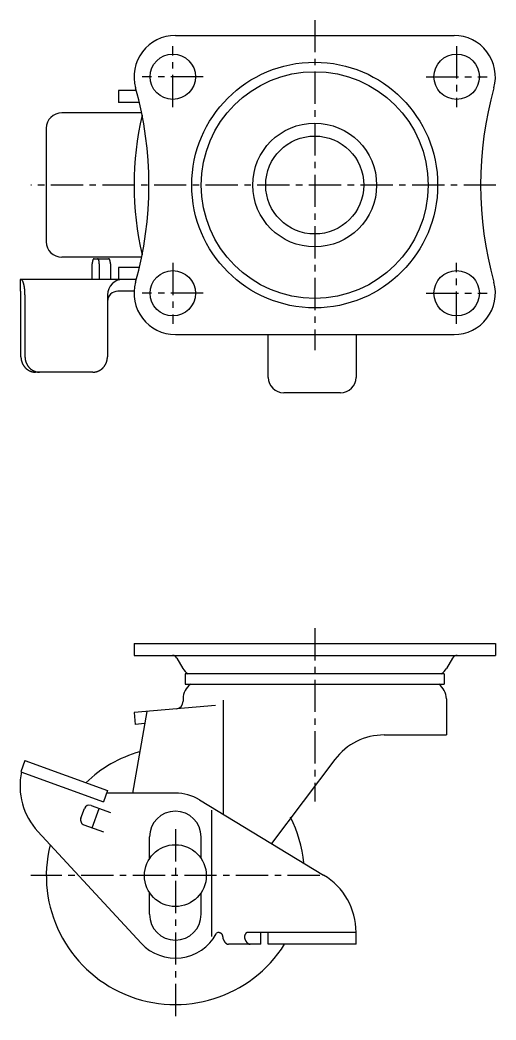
# Model space of a CAD drawing. Extents: x 386 to 625, y 45 to 261.
# Drawn here: x 532.8 to 625, y 67.1 to 261 of the extents above; entities that cross this region are included whole.
import ezdxf

# ---------------------------------------------------------------- set-up
doc = ezdxf.new("R2010")
doc.units = 0
doc.header["$LTSCALE"] = 5
doc.linetypes.add('CENTER', pattern=[2, 1.25, -0.25, 0.25, -0.25])
doc.layers.get('0').update_dxf_attribs({"linetype": 'CONTINUOUS'})
doc.layers.get('DEFPOINTS').update_dxf_attribs({"linetype": 'CONTINUOUS'})
doc.layers.add('CENTER', color=1, linetype='CENTER')

msp = doc.modelspace()

# ---------------------------------------------------------------- linework, layer by layer
at = {"color": 7, "linetype": 'CONTINUOUS'}
for p, q in [((562.91, 258.04), (616.91, 258.04)), ((551.91, 247.34), (551.91, 245.04)), ((555.35, 247.34), (551.91, 247.34)), ((555.93, 245.04), (551.91, 245.04)), ((556.37, 243.04), (540.91, 243.04)), ((537.91, 240.04), (537.91, 218.04)), ((556.37, 215.04), (540.91, 215.04)), ((546.81, 210.74), (546.81, 213.74)), ((547.15, 214.74), (549.99, 214.74)), ((548.17, 213.74), (548.17, 210.74)), ((550.34, 213.74), (550.34, 210.74)), ((551.91, 213.04), (551.91, 210.74)), ((555.93, 213.04), (551.91, 213.04)), ((555.35, 210.74), (532.82, 210.74)), ((532.82, 210.74), (532.82, 208.44)), ((532.98, 208.44), (532.82, 208.44)), ((532.99, 195.74), (532.99, 207.74)), ((533.78, 207.74), (533.78, 195.74)), ((549.76, 207.74), (549.76, 195.74)), ((554.92, 208.44), (551.76, 208.44)), ((562.91, 200.04), (616.91, 200.04)), ((580.91, 191.74), (580.91, 200.04)), ((597.91, 200.04), (597.91, 191.74)), ((546.94, 192.74), (535.81, 192.74)), ((594.91, 188.74), (583.91, 188.74)), ((554.91, 140.1), (624.91, 140.1)), ((554.91, 140.1), (554.91, 137.8)), ((624.91, 140.1), (624.91, 137.8)), ((554.91, 137.8), (624.91, 137.8)), ((563.2, 137.3), (564.35, 135.3)), ((616.62, 137.3), (615.46, 135.3)), ((614.99, 134.24), (564.82, 134.24)), ((564.82, 134.24), (564.82, 132.24)), ((564.82, 134.24), (564.82, 132.24)), ((614.99, 134.24), (614.99, 132.24)), ((614.99, 134.24), (614.99, 132.24)), ((564.82, 132.24), (614.99, 132.24)), ((570.72, 128.09), (554.91, 126.71)), ((564.41, 129.39), (564.41, 128.92)), ((572.15, 129.14), (572.15, 107.03)), ((615.41, 129.39), (615.41, 122.39)), ((557.39, 126.93), (554.6, 111.1)), ((554.91, 126.71), (555.11, 124.42)), ((556.97, 124.58), (555.11, 124.42)), ((603.38, 122.39), (615.41, 122.39)), ((533.78, 117.41), (532.99, 115.25)), ((533.78, 117.41), (549.76, 111.59)), ((593.8, 117.61), (581.53, 101.34)), ((532.99, 115.25), (548.97, 109.43)), ((549.76, 111.59), (548.97, 109.43)), ((562.91, 111.1), (549.58, 111.1)), ((546.58, 108.71), (550.34, 107.34)), ((567.57, 109.8), (591.64, 95.22)), ((544.61, 106.23), (545.29, 108.11)), ((546.81, 104.37), (548.17, 108.13)), ((569.91, 107.8), (569.91, 83.28)), ((545.21, 104.95), (548.97, 103.58)), ((536.27, 103.64), (556.3, 81.99)), ((557.91, 98.42), (557.91, 102.6)), ((567.91, 98.42), (567.91, 102.6)), ((557.91, 87.6), (557.91, 91.79)), ((567.91, 87.6), (567.91, 91.79)), ((571.37, 84.1), (571.33, 84.1)), ((597.91, 84.1), (577, 84.1)), ((579.46, 81.8), (579.46, 84.1)), ((580.91, 81.8), (580.91, 84.1)), ((597.91, 81.8), (597.91, 84.1)), ((579.46, 81.8), (573.2, 81.8)), ((597.91, 81.8), (580.91, 81.8))]:
    msp.add_line(p, q, dxfattribs=at)
for points in [[(547.15, 214.74, 0), (547.14, 214.74, 0), (547.14, 214.74, 0), (547.13, 214.74, 0), (547.13, 214.74, 0), (547.13, 214.74, 0), (547.12, 214.74, 0), (547.12, 214.74, 0), (547.12, 214.74, 0), (547.11, 214.74, 0), (547.11, 214.74, 0), (547.1, 214.73, 0), (547.1, 214.73, 0), (547.09, 214.73, 0), (547.09, 214.73, 0), (547.09, 214.73, 0), (547.08, 214.72, 0), (547.08, 214.72, 0), (547.07, 214.72, 0), (547.07, 214.72, 0), (547.07, 214.71, 0), (547.06, 214.71, 0), (547.06, 214.71, 0), (547.05, 214.7, 0), (547.05, 214.7, 0), (547.04, 214.7, 0), (547.04, 214.69, 0), (547.04, 214.69, 0), (547.03, 214.68, 0), (547.03, 214.68, 0), (547.02, 214.68, 0), (547.02, 214.67, 0), (547.02, 214.67, 0), (547.01, 214.66, 0), (547.01, 214.66, 0), (547.01, 214.65, 0), (547, 214.65, 0), (547, 214.64, 0), (546.99, 214.64, 0), (546.99, 214.63, 0), (546.99, 214.62, 0), (546.98, 214.62, 0), (546.98, 214.61, 0), (546.98, 214.61, 0), (546.97, 214.6, 0), (546.97, 214.59, 0), (546.97, 214.59, 0), (546.96, 214.58, 0), (546.96, 214.57, 0), (546.96, 214.57, 0), (546.95, 214.56, 0), (546.95, 214.55, 0), (546.94, 214.55, 0), (546.94, 214.54, 0), (546.94, 214.53, 0), (546.93, 214.52, 0), (546.93, 214.52, 0), (546.93, 214.51, 0), (546.92, 214.5, 0), (546.92, 214.49, 0), (546.92, 214.48, 0), (546.91, 214.47, 0), (546.91, 214.47, 0), (546.91, 214.46, 0), (546.91, 214.45, 0), (546.9, 214.44, 0), (546.9, 214.43, 0), (546.9, 214.42, 0), (546.89, 214.41, 0), (546.89, 214.41, 0), (546.89, 214.4, 0), (546.89, 214.39, 0), (546.88, 214.38, 0), (546.88, 214.37, 0), (546.88, 214.36, 0), (546.88, 214.35, 0), (546.87, 214.34, 0), (546.87, 214.33, 0), (546.87, 214.32, 0), (546.87, 214.31, 0), (546.86, 214.3, 0), (546.86, 214.29, 0), (546.86, 214.28, 0), (546.86, 214.27, 0), (546.86, 214.26, 0), (546.85, 214.25, 0), (546.85, 214.24, 0), (546.85, 214.22, 0), (546.85, 214.21, 0), (546.84, 214.2, 0), (546.84, 214.19, 0), (546.84, 214.18, 0), (546.84, 214.17, 0), (546.84, 214.16, 0), (546.84, 214.15, 0), (546.83, 214.14, 0), (546.83, 214.12, 0), (546.83, 214.11, 0), (546.83, 214.1, 0), (546.83, 214.09, 0), (546.83, 214.08, 0), (546.83, 214.07, 0), (546.82, 214.06, 0), (546.82, 214.04, 0), (546.82, 214.03, 0), (546.82, 214.02, 0), (546.82, 214.01, 0), (546.82, 214, 0), (546.82, 213.99, 0), (546.82, 213.97, 0), (546.81, 213.96, 0), (546.81, 213.95, 0), (546.81, 213.94, 0), (546.81, 213.93, 0), (546.81, 213.91, 0), (546.81, 213.9, 0), (546.81, 213.89, 0), (546.81, 213.88, 0), (546.81, 213.87, 0), (546.81, 213.85, 0), (546.81, 213.84, 0), (546.81, 213.83, 0), (546.81, 213.82, 0), (546.81, 213.8, 0), (546.81, 213.79, 0), (546.81, 213.78, 0), (546.81, 213.77, 0), (546.81, 213.75, 0), (546.81, 213.74, 0)], [(548.17, 213.74, 0), (548.17, 213.75, 0), (548.17, 213.77, 0), (548.17, 213.78, 0), (548.17, 213.79, 0), (548.17, 213.8, 0), (548.17, 213.82, 0), (548.17, 213.83, 0), (548.17, 213.84, 0), (548.17, 213.85, 0), (548.17, 213.87, 0), (548.17, 213.88, 0), (548.17, 213.89, 0), (548.17, 213.9, 0), (548.17, 213.91, 0), (548.17, 213.93, 0), (548.17, 213.94, 0), (548.17, 213.95, 0), (548.17, 213.96, 0), (548.16, 213.97, 0), (548.16, 213.99, 0), (548.16, 214, 0), (548.16, 214.01, 0), (548.16, 214.02, 0), (548.16, 214.03, 0), (548.16, 214.04, 0), (548.16, 214.06, 0), (548.15, 214.07, 0), (548.15, 214.08, 0), (548.15, 214.09, 0), (548.15, 214.1, 0), (548.15, 214.11, 0), (548.15, 214.12, 0), (548.15, 214.14, 0), (548.14, 214.15, 0), (548.14, 214.16, 0), (548.14, 214.17, 0), (548.14, 214.18, 0), (548.14, 214.19, 0), (548.14, 214.2, 0), (548.13, 214.21, 0), (548.13, 214.22, 0), (548.13, 214.24, 0), (548.13, 214.25, 0), (548.12, 214.26, 0), (548.12, 214.27, 0), (548.12, 214.28, 0), (548.12, 214.29, 0), (548.12, 214.3, 0), (548.11, 214.31, 0), (548.11, 214.32, 0), (548.11, 214.33, 0), (548.11, 214.34, 0), (548.1, 214.35, 0), (548.1, 214.36, 0), (548.1, 214.37, 0), (548.1, 214.38, 0), (548.09, 214.39, 0), (548.09, 214.4, 0), (548.09, 214.41, 0), (548.09, 214.41, 0), (548.08, 214.42, 0), (548.08, 214.43, 0), (548.08, 214.44, 0), (548.07, 214.45, 0), (548.07, 214.46, 0), (548.07, 214.47, 0), (548.07, 214.47, 0), (548.06, 214.48, 0), (548.06, 214.49, 0), (548.05, 214.5, 0), (548.05, 214.51, 0), (548.05, 214.52, 0), (548.05, 214.52, 0), (548.04, 214.53, 0), (548.04, 214.54, 0), (548.04, 214.55, 0), (548.03, 214.55, 0), (548.03, 214.56, 0), (548.03, 214.57, 0), (548.02, 214.57, 0), (548.02, 214.58, 0), (548.01, 214.59, 0), (548.01, 214.59, 0), (548.01, 214.6, 0), (548, 214.61, 0), (548, 214.61, 0), (548, 214.62, 0), (547.99, 214.62, 0), (547.99, 214.63, 0), (547.99, 214.64, 0), (547.98, 214.64, 0), (547.98, 214.65, 0), (547.97, 214.65, 0), (547.97, 214.66, 0), (547.97, 214.66, 0), (547.96, 214.67, 0), (547.96, 214.67, 0), (547.96, 214.68, 0), (547.95, 214.68, 0), (547.95, 214.68, 0), (547.94, 214.69, 0), (547.94, 214.69, 0), (547.93, 214.7, 0), (547.93, 214.7, 0), (547.93, 214.7, 0), (547.92, 214.71, 0), (547.92, 214.71, 0), (547.91, 214.71, 0), (547.91, 214.72, 0), (547.91, 214.72, 0), (547.9, 214.72, 0), (547.9, 214.72, 0), (547.89, 214.73, 0), (547.89, 214.73, 0), (547.89, 214.73, 0), (547.88, 214.73, 0), (547.88, 214.73, 0), (547.87, 214.74, 0), (547.87, 214.74, 0), (547.87, 214.74, 0), (547.86, 214.74, 0), (547.86, 214.74, 0), (547.85, 214.74, 0), (547.85, 214.74, 0), (547.85, 214.74, 0), (547.84, 214.74, 0), (547.84, 214.74, 0), (547.83, 214.74, 0)], [(550.34, 213.74, 0), (550.34, 213.75, 0), (550.34, 213.77, 0), (550.34, 213.78, 0), (550.34, 213.79, 0), (550.34, 213.8, 0), (550.33, 213.82, 0), (550.33, 213.83, 0), (550.33, 213.84, 0), (550.33, 213.85, 0), (550.33, 213.87, 0), (550.33, 213.88, 0), (550.33, 213.89, 0), (550.33, 213.9, 0), (550.33, 213.91, 0), (550.33, 213.93, 0), (550.33, 213.94, 0), (550.33, 213.95, 0), (550.33, 213.96, 0), (550.33, 213.97, 0), (550.33, 213.99, 0), (550.32, 214, 0), (550.32, 214.01, 0), (550.32, 214.02, 0), (550.32, 214.03, 0), (550.32, 214.04, 0), (550.32, 214.06, 0), (550.32, 214.07, 0), (550.32, 214.08, 0), (550.31, 214.09, 0), (550.31, 214.1, 0), (550.31, 214.11, 0), (550.31, 214.12, 0), (550.31, 214.14, 0), (550.31, 214.15, 0), (550.3, 214.16, 0), (550.3, 214.17, 0), (550.3, 214.18, 0), (550.3, 214.19, 0), (550.3, 214.2, 0), (550.29, 214.21, 0), (550.29, 214.22, 0), (550.29, 214.24, 0), (550.29, 214.25, 0), (550.29, 214.26, 0), (550.28, 214.27, 0), (550.28, 214.28, 0), (550.28, 214.29, 0), (550.28, 214.3, 0), (550.27, 214.31, 0), (550.27, 214.32, 0), (550.27, 214.33, 0), (550.27, 214.34, 0), (550.27, 214.35, 0), (550.26, 214.36, 0), (550.26, 214.37, 0), (550.26, 214.38, 0), (550.25, 214.39, 0), (550.25, 214.4, 0), (550.25, 214.41, 0), (550.25, 214.41, 0), (550.24, 214.42, 0), (550.24, 214.43, 0), (550.24, 214.44, 0), (550.24, 214.45, 0), (550.23, 214.46, 0), (550.23, 214.47, 0), (550.23, 214.47, 0), (550.22, 214.48, 0), (550.22, 214.49, 0), (550.22, 214.5, 0), (550.21, 214.51, 0), (550.21, 214.52, 0), (550.21, 214.52, 0), (550.2, 214.53, 0), (550.2, 214.54, 0), (550.2, 214.55, 0), (550.19, 214.55, 0), (550.19, 214.56, 0), (550.19, 214.57, 0), (550.18, 214.57, 0), (550.18, 214.58, 0), (550.18, 214.59, 0), (550.17, 214.59, 0), (550.17, 214.6, 0), (550.17, 214.61, 0), (550.16, 214.61, 0), (550.16, 214.62, 0), (550.15, 214.62, 0), (550.15, 214.63, 0), (550.15, 214.64, 0), (550.14, 214.64, 0), (550.14, 214.65, 0), (550.14, 214.65, 0), (550.13, 214.66, 0), (550.13, 214.66, 0), (550.12, 214.67, 0), (550.12, 214.67, 0), (550.12, 214.68, 0), (550.11, 214.68, 0), (550.11, 214.68, 0), (550.11, 214.69, 0), (550.1, 214.69, 0), (550.1, 214.7, 0), (550.09, 214.7, 0), (550.09, 214.7, 0), (550.09, 214.71, 0), (550.08, 214.71, 0), (550.08, 214.71, 0), (550.07, 214.72, 0), (550.07, 214.72, 0), (550.06, 214.72, 0), (550.06, 214.72, 0), (550.06, 214.73, 0), (550.05, 214.73, 0), (550.05, 214.73, 0), (550.04, 214.73, 0), (550.04, 214.73, 0), (550.03, 214.74, 0), (550.03, 214.74, 0), (550.03, 214.74, 0), (550.02, 214.74, 0), (550.02, 214.74, 0), (550.01, 214.74, 0), (550.01, 214.74, 0), (550.01, 214.74, 0), (550, 214.74, 0), (550, 214.74, 0), (549.99, 214.74, 0)], [(533.78, 207.74, 0), (533.78, 207.78, 0), (533.78, 207.82, 0), (533.78, 207.85, 0), (533.78, 207.89, 0), (533.78, 207.93, 0), (533.78, 207.96, 0), (533.78, 208, 0), (533.78, 208.04, 0), (533.77, 208.07, 0), (533.77, 208.11, 0), (533.77, 208.15, 0), (533.77, 208.18, 0), (533.77, 208.22, 0), (533.77, 208.26, 0), (533.77, 208.29, 0), (533.76, 208.33, 0), (533.76, 208.36, 0), (533.76, 208.4, 0), (533.76, 208.44, 0), (533.75, 208.47, 0), (533.75, 208.51, 0), (533.75, 208.54, 0), (533.75, 208.58, 0), (533.75, 208.61, 0), (533.74, 208.65, 0), (533.74, 208.68, 0), (533.74, 208.72, 0), (533.73, 208.75, 0), (533.73, 208.79, 0), (533.73, 208.82, 0), (533.72, 208.86, 0), (533.72, 208.89, 0), (533.71, 208.93, 0), (533.71, 208.96, 0), (533.71, 208.99, 0), (533.7, 209.03, 0), (533.7, 209.06, 0), (533.69, 209.09, 0), (533.69, 209.12, 0), (533.68, 209.16, 0), (533.68, 209.19, 0), (533.67, 209.22, 0), (533.67, 209.25, 0), (533.66, 209.29, 0), (533.66, 209.32, 0), (533.65, 209.35, 0), (533.65, 209.38, 0), (533.64, 209.41, 0), (533.64, 209.44, 0), (533.63, 209.47, 0), (533.63, 209.5, 0), (533.62, 209.53, 0), (533.61, 209.56, 0), (533.61, 209.59, 0), (533.6, 209.62, 0), (533.6, 209.65, 0), (533.59, 209.68, 0), (533.58, 209.7, 0), (533.58, 209.73, 0), (533.57, 209.76, 0), (533.56, 209.78, 0), (533.56, 209.81, 0), (533.55, 209.84, 0), (533.54, 209.87, 0), (533.54, 209.89, 0), (533.53, 209.92, 0), (533.52, 209.94, 0), (533.51, 209.97, 0), (533.51, 209.99, 0), (533.5, 210.01, 0), (533.49, 210.04, 0), (533.48, 210.06, 0), (533.48, 210.09, 0), (533.47, 210.11, 0), (533.46, 210.13, 0), (533.45, 210.15, 0), (533.45, 210.18, 0), (533.44, 210.2, 0), (533.43, 210.22, 0), (533.42, 210.24, 0), (533.41, 210.26, 0), (533.4, 210.28, 0), (533.4, 210.3, 0), (533.39, 210.32, 0), (533.38, 210.34, 0), (533.37, 210.35, 0), (533.36, 210.37, 0), (533.35, 210.39, 0), (533.35, 210.41, 0), (533.34, 210.42, 0), (533.33, 210.44, 0), (533.32, 210.46, 0), (533.31, 210.47, 0), (533.3, 210.49, 0), (533.29, 210.5, 0), (533.28, 210.51, 0), (533.27, 210.53, 0), (533.26, 210.54, 0), (533.26, 210.56, 0), (533.25, 210.57, 0), (533.24, 210.58, 0), (533.23, 210.59, 0), (533.22, 210.6, 0), (533.21, 210.61, 0), (533.2, 210.62, 0), (533.19, 210.63, 0), (533.18, 210.64, 0), (533.17, 210.65, 0), (533.16, 210.66, 0), (533.15, 210.67, 0), (533.14, 210.68, 0), (533.13, 210.69, 0), (533.12, 210.69, 0), (533.11, 210.7, 0), (533.11, 210.71, 0), (533.1, 210.71, 0), (533.09, 210.72, 0), (533.08, 210.72, 0), (533.07, 210.72, 0), (533.06, 210.73, 0), (533.05, 210.73, 0), (533.04, 210.74, 0), (533.03, 210.74, 0), (533.02, 210.74, 0), (533.01, 210.74, 0), (533, 210.74, 0), (532.99, 210.74, 0), (532.98, 210.74, 0)], [(532.99, 207.74, 0), (532.99, 207.75, 0), (532.99, 207.76, 0), (532.99, 207.77, 0), (532.99, 207.78, 0), (532.99, 207.79, 0), (532.99, 207.79, 0), (532.99, 207.8, 0), (532.99, 207.81, 0), (532.99, 207.82, 0), (532.99, 207.83, 0), (532.99, 207.84, 0), (532.99, 207.84, 0), (532.99, 207.85, 0), (532.99, 207.86, 0), (532.99, 207.87, 0), (532.99, 207.88, 0), (532.99, 207.89, 0), (532.99, 207.9, 0), (532.99, 207.9, 0), (532.99, 207.91, 0), (532.99, 207.92, 0), (532.99, 207.93, 0), (532.99, 207.94, 0), (532.99, 207.95, 0), (532.99, 207.95, 0), (532.99, 207.96, 0), (532.99, 207.97, 0), (532.99, 207.98, 0), (532.99, 207.99, 0), (532.99, 208, 0), (532.99, 208, 0), (532.99, 208.01, 0), (532.99, 208.02, 0), (532.99, 208.03, 0), (532.99, 208.03, 0), (532.99, 208.04, 0), (532.99, 208.05, 0), (532.99, 208.06, 0), (532.99, 208.06, 0), (532.99, 208.07, 0), (532.99, 208.08, 0), (532.99, 208.09, 0), (532.99, 208.09, 0), (532.99, 208.1, 0), (532.99, 208.11, 0), (532.99, 208.12, 0), (532.99, 208.12, 0), (532.99, 208.13, 0), (532.99, 208.14, 0), (532.99, 208.15, 0), (532.99, 208.15, 0), (532.99, 208.16, 0), (532.99, 208.17, 0), (532.99, 208.17, 0), (532.99, 208.18, 0), (532.99, 208.19, 0), (532.99, 208.19, 0), (532.99, 208.2, 0), (532.99, 208.21, 0), (532.99, 208.21, 0), (532.99, 208.22, 0), (532.99, 208.22, 0), (532.99, 208.23, 0), (532.99, 208.24, 0), (532.99, 208.24, 0), (532.99, 208.25, 0), (532.99, 208.25, 0), (532.99, 208.26, 0), (532.99, 208.27, 0), (532.99, 208.27, 0), (532.99, 208.28, 0), (532.99, 208.28, 0), (532.99, 208.29, 0), (532.99, 208.29, 0), (532.99, 208.3, 0), (532.99, 208.31, 0), (532.99, 208.31, 0), (532.99, 208.31, 0), (532.99, 208.32, 0), (532.99, 208.32, 0), (532.99, 208.33, 0), (532.99, 208.33, 0), (532.99, 208.34, 0), (532.99, 208.34, 0), (532.99, 208.35, 0), (532.99, 208.35, 0), (532.99, 208.36, 0), (532.99, 208.36, 0), (532.99, 208.36, 0), (532.99, 208.37, 0), (532.99, 208.37, 0), (532.99, 208.38, 0), (532.99, 208.38, 0), (532.99, 208.38, 0), (532.99, 208.39, 0), (532.98, 208.39, 0), (532.98, 208.39, 0), (532.98, 208.4, 0), (532.98, 208.4, 0), (532.98, 208.4, 0), (532.98, 208.41, 0), (532.98, 208.41, 0), (532.98, 208.41, 0), (532.98, 208.41, 0), (532.98, 208.41, 0), (532.98, 208.42, 0), (532.98, 208.42, 0), (532.98, 208.42, 0), (532.98, 208.42, 0), (532.98, 208.43, 0), (532.98, 208.43, 0), (532.98, 208.43, 0), (532.98, 208.43, 0), (532.98, 208.43, 0), (532.98, 208.43, 0), (532.98, 208.44, 0), (532.98, 208.44, 0), (532.98, 208.44, 0), (532.98, 208.44, 0), (532.98, 208.44, 0), (532.98, 208.44, 0), (532.98, 208.44, 0), (532.98, 208.44, 0), (532.98, 208.44, 0), (532.98, 208.44, 0), (532.98, 208.44, 0), (532.98, 208.44, 0), (532.98, 208.44, 0)], [(532.99, 195.74, 0), (532.99, 195.71, 0), (533, 195.67, 0), (533, 195.63, 0), (533, 195.59, 0), (533, 195.56, 0), (533, 195.52, 0), (533, 195.49, 0), (533.01, 195.45, 0), (533.01, 195.41, 0), (533.01, 195.38, 0), (533.02, 195.34, 0), (533.02, 195.3, 0), (533.03, 195.27, 0), (533.04, 195.23, 0), (533.04, 195.19, 0), (533.05, 195.16, 0), (533.05, 195.12, 0), (533.06, 195.09, 0), (533.07, 195.05, 0), (533.08, 195.01, 0), (533.09, 194.98, 0), (533.1, 194.94, 0), (533.11, 194.91, 0), (533.12, 194.87, 0), (533.13, 194.84, 0), (533.14, 194.8, 0), (533.15, 194.77, 0), (533.16, 194.73, 0), (533.17, 194.7, 0), (533.18, 194.66, 0), (533.2, 194.63, 0), (533.21, 194.59, 0), (533.22, 194.56, 0), (533.24, 194.53, 0), (533.25, 194.49, 0), (533.26, 194.46, 0), (533.28, 194.43, 0), (533.29, 194.39, 0), (533.31, 194.36, 0), (533.33, 194.33, 0), (533.34, 194.3, 0), (533.36, 194.26, 0), (533.38, 194.23, 0), (533.39, 194.2, 0), (533.41, 194.17, 0), (533.43, 194.14, 0), (533.45, 194.11, 0), (533.47, 194.08, 0), (533.49, 194.04, 0), (533.51, 194.01, 0), (533.53, 193.99, 0), (533.55, 193.96, 0), (533.57, 193.93, 0), (533.59, 193.9, 0), (533.61, 193.87, 0), (533.63, 193.84, 0), (533.66, 193.81, 0), (533.68, 193.78, 0), (533.7, 193.75, 0), (533.73, 193.73, 0), (533.75, 193.7, 0), (533.77, 193.67, 0), (533.8, 193.65, 0), (533.82, 193.62, 0), (533.85, 193.59, 0), (533.87, 193.57, 0), (533.89, 193.54, 0), (533.92, 193.52, 0), (533.95, 193.5, 0), (533.97, 193.47, 0), (534, 193.45, 0), (534.02, 193.42, 0), (534.05, 193.4, 0), (534.08, 193.38, 0), (534.11, 193.35, 0), (534.13, 193.33, 0), (534.16, 193.31, 0), (534.19, 193.29, 0), (534.22, 193.27, 0), (534.25, 193.25, 0), (534.28, 193.23, 0), (534.3, 193.21, 0), (534.33, 193.19, 0), (534.36, 193.17, 0), (534.39, 193.15, 0), (534.42, 193.13, 0), (534.45, 193.11, 0), (534.48, 193.1, 0), (534.51, 193.08, 0), (534.55, 193.06, 0), (534.58, 193.05, 0), (534.61, 193.03, 0), (534.64, 193.01, 0), (534.67, 193, 0), (534.7, 192.99, 0), (534.74, 192.97, 0), (534.77, 192.96, 0), (534.8, 192.94, 0), (534.83, 192.93, 0), (534.86, 192.92, 0), (534.9, 192.91, 0), (534.93, 192.89, 0), (534.96, 192.88, 0), (535, 192.87, 0), (535.03, 192.86, 0), (535.06, 192.85, 0), (535.1, 192.84, 0), (535.13, 192.83, 0), (535.16, 192.82, 0), (535.2, 192.82, 0), (535.23, 192.81, 0), (535.26, 192.8, 0), (535.3, 192.79, 0), (535.33, 192.79, 0), (535.37, 192.78, 0), (535.4, 192.78, 0), (535.43, 192.77, 0), (535.47, 192.76, 0), (535.5, 192.76, 0), (535.54, 192.76, 0), (535.57, 192.75, 0), (535.61, 192.75, 0), (535.64, 192.75, 0), (535.67, 192.75, 0), (535.71, 192.75, 0), (535.74, 192.74, 0), (535.78, 192.74, 0), (535.81, 192.74, 0)], [(533.78, 195.74, 0), (533.78, 195.71, 0), (533.78, 195.67, 0), (533.78, 195.63, 0), (533.78, 195.59, 0), (533.79, 195.56, 0), (533.79, 195.52, 0), (533.79, 195.49, 0), (533.79, 195.45, 0), (533.8, 195.41, 0), (533.8, 195.38, 0), (533.81, 195.34, 0), (533.81, 195.3, 0), (533.82, 195.27, 0), (533.82, 195.23, 0), (533.83, 195.19, 0), (533.84, 195.16, 0), (533.84, 195.12, 0), (533.85, 195.09, 0), (533.86, 195.05, 0), (533.87, 195.01, 0), (533.87, 194.98, 0), (533.88, 194.94, 0), (533.89, 194.91, 0), (533.9, 194.87, 0), (533.91, 194.84, 0), (533.92, 194.8, 0), (533.93, 194.77, 0), (533.95, 194.73, 0), (533.96, 194.7, 0), (533.97, 194.66, 0), (533.98, 194.63, 0), (534, 194.59, 0), (534.01, 194.56, 0), (534.02, 194.53, 0), (534.04, 194.49, 0), (534.05, 194.46, 0), (534.07, 194.43, 0), (534.08, 194.39, 0), (534.1, 194.36, 0), (534.11, 194.33, 0), (534.13, 194.3, 0), (534.15, 194.26, 0), (534.16, 194.23, 0), (534.18, 194.2, 0), (534.2, 194.17, 0), (534.22, 194.14, 0), (534.24, 194.11, 0), (534.26, 194.08, 0), (534.27, 194.04, 0), (534.29, 194.01, 0), (534.32, 193.99, 0), (534.34, 193.96, 0), (534.36, 193.93, 0), (534.38, 193.9, 0), (534.4, 193.87, 0), (534.42, 193.84, 0), (534.44, 193.81, 0), (534.47, 193.78, 0), (534.49, 193.75, 0), (534.51, 193.73, 0), (534.53, 193.7, 0), (534.56, 193.67, 0), (534.58, 193.65, 0), (534.61, 193.62, 0), (534.63, 193.59, 0), (534.66, 193.57, 0), (534.68, 193.54, 0), (534.71, 193.52, 0), (534.73, 193.5, 0), (534.76, 193.47, 0), (534.78, 193.45, 0), (534.81, 193.42, 0), (534.84, 193.4, 0), (534.87, 193.38, 0), (534.89, 193.35, 0), (534.92, 193.33, 0), (534.95, 193.31, 0), (534.98, 193.29, 0), (535, 193.27, 0), (535.03, 193.25, 0), (535.06, 193.23, 0), (535.09, 193.21, 0), (535.12, 193.19, 0), (535.15, 193.17, 0), (535.18, 193.15, 0), (535.21, 193.13, 0), (535.24, 193.11, 0), (535.27, 193.1, 0), (535.3, 193.08, 0), (535.33, 193.06, 0), (535.36, 193.05, 0), (535.39, 193.03, 0), (535.43, 193.01, 0), (535.46, 193, 0), (535.49, 192.99, 0), (535.52, 192.97, 0), (535.55, 192.96, 0), (535.59, 192.94, 0), (535.62, 192.93, 0), (535.65, 192.92, 0), (535.68, 192.91, 0), (535.72, 192.89, 0), (535.75, 192.88, 0), (535.78, 192.87, 0), (535.82, 192.86, 0), (535.85, 192.85, 0), (535.88, 192.84, 0), (535.91, 192.83, 0), (535.95, 192.82, 0), (535.98, 192.82, 0), (536.02, 192.81, 0), (536.05, 192.8, 0), (536.08, 192.79, 0), (536.12, 192.79, 0), (536.15, 192.78, 0), (536.19, 192.78, 0), (536.22, 192.77, 0), (536.25, 192.76, 0), (536.29, 192.76, 0), (536.32, 192.76, 0), (536.36, 192.75, 0), (536.39, 192.75, 0), (536.43, 192.75, 0), (536.46, 192.75, 0), (536.5, 192.75, 0), (536.53, 192.74, 0), (536.57, 192.74, 0), (536.6, 192.74, 0)], [(546.94, 192.74, 0), (546.97, 192.74, 0), (547.01, 192.74, 0), (547.04, 192.75, 0), (547.08, 192.75, 0), (547.11, 192.75, 0), (547.14, 192.75, 0), (547.18, 192.75, 0), (547.21, 192.76, 0), (547.25, 192.76, 0), (547.28, 192.76, 0), (547.32, 192.77, 0), (547.35, 192.78, 0), (547.38, 192.78, 0), (547.42, 192.79, 0), (547.45, 192.79, 0), (547.49, 192.8, 0), (547.52, 192.81, 0), (547.55, 192.82, 0), (547.59, 192.82, 0), (547.62, 192.83, 0), (547.65, 192.84, 0), (547.69, 192.85, 0), (547.72, 192.86, 0), (547.75, 192.87, 0), (547.79, 192.88, 0), (547.82, 192.89, 0), (547.85, 192.91, 0), (547.89, 192.92, 0), (547.92, 192.93, 0), (547.95, 192.94, 0), (547.98, 192.96, 0), (548.01, 192.97, 0), (548.05, 192.99, 0), (548.08, 193, 0), (548.11, 193.01, 0), (548.14, 193.03, 0), (548.17, 193.05, 0), (548.2, 193.06, 0), (548.24, 193.08, 0), (548.26, 193.1, 0), (548.3, 193.11, 0), (548.33, 193.13, 0), (548.36, 193.15, 0), (548.39, 193.17, 0), (548.41, 193.19, 0), (548.45, 193.21, 0), (548.47, 193.23, 0), (548.5, 193.25, 0), (548.53, 193.27, 0), (548.56, 193.29, 0), (548.59, 193.31, 0), (548.62, 193.33, 0), (548.64, 193.35, 0), (548.67, 193.38, 0), (548.7, 193.4, 0), (548.73, 193.42, 0), (548.75, 193.45, 0), (548.78, 193.47, 0), (548.8, 193.5, 0), (548.83, 193.52, 0), (548.86, 193.54, 0), (548.88, 193.57, 0), (548.9, 193.59, 0), (548.93, 193.62, 0), (548.95, 193.65, 0), (548.98, 193.67, 0), (549, 193.7, 0), (549.02, 193.73, 0), (549.05, 193.75, 0), (549.07, 193.78, 0), (549.09, 193.81, 0), (549.12, 193.84, 0), (549.14, 193.87, 0), (549.16, 193.9, 0), (549.18, 193.93, 0), (549.2, 193.96, 0), (549.22, 193.99, 0), (549.24, 194.01, 0), (549.26, 194.04, 0), (549.28, 194.08, 0), (549.3, 194.11, 0), (549.32, 194.14, 0), (549.34, 194.17, 0), (549.36, 194.2, 0), (549.37, 194.23, 0), (549.39, 194.26, 0), (549.41, 194.3, 0), (549.42, 194.33, 0), (549.44, 194.36, 0), (549.46, 194.39, 0), (549.47, 194.43, 0), (549.49, 194.46, 0), (549.5, 194.49, 0), (549.51, 194.53, 0), (549.53, 194.56, 0), (549.54, 194.59, 0), (549.55, 194.63, 0), (549.57, 194.66, 0), (549.58, 194.7, 0), (549.59, 194.73, 0), (549.6, 194.77, 0), (549.61, 194.8, 0), (549.62, 194.84, 0), (549.63, 194.87, 0), (549.64, 194.91, 0), (549.65, 194.94, 0), (549.66, 194.98, 0), (549.67, 195.01, 0), (549.68, 195.05, 0), (549.69, 195.09, 0), (549.7, 195.12, 0), (549.7, 195.16, 0), (549.71, 195.19, 0), (549.71, 195.23, 0), (549.72, 195.27, 0), (549.73, 195.3, 0), (549.73, 195.34, 0), (549.73, 195.38, 0), (549.74, 195.41, 0), (549.74, 195.45, 0), (549.75, 195.49, 0), (549.75, 195.52, 0), (549.75, 195.56, 0), (549.75, 195.59, 0), (549.75, 195.63, 0), (549.75, 195.67, 0), (549.75, 195.71, 0), (549.76, 195.74, 0)], [(571.37, 84.1, 0), (571.37, 84.1, 0), (571.38, 84.1, 0), (571.39, 84.1, 0), (571.4, 84.1, 0), (571.41, 84.1, 0), (571.42, 84.1, 0), (571.43, 84.1, 0), (571.44, 84.1, 0), (571.44, 84.1, 0), (571.45, 84.09, 0), (571.46, 84.09, 0), (571.47, 84.09, 0), (571.48, 84.09, 0), (571.49, 84.09, 0), (571.5, 84.09, 0), (571.5, 84.08, 0), (571.51, 84.08, 0), (571.52, 84.08, 0), (571.53, 84.07, 0), (571.54, 84.07, 0), (571.55, 84.07, 0), (571.56, 84.07, 0), (571.57, 84.06, 0), (571.57, 84.06, 0), (571.58, 84.06, 0), (571.59, 84.05, 0), (571.6, 84.05, 0), (571.61, 84.04, 0), (571.62, 84.04, 0), (571.62, 84.03, 0), (571.63, 84.03, 0), (571.64, 84.03, 0), (571.65, 84.02, 0), (571.66, 84.02, 0), (571.66, 84.01, 0), (571.67, 84.01, 0), (571.68, 84, 0), (571.69, 84, 0), (571.7, 83.99, 0), (571.7, 83.98, 0), (571.71, 83.98, 0), (571.72, 83.97, 0), (571.73, 83.97, 0), (571.73, 83.96, 0), (571.74, 83.95, 0), (571.75, 83.95, 0), (571.76, 83.94, 0), (571.76, 83.93, 0), (571.77, 83.93, 0), (571.78, 83.92, 0), (571.78, 83.91, 0), (571.79, 83.91, 0), (571.8, 83.9, 0), (571.81, 83.89, 0), (571.81, 83.88, 0), (571.82, 83.88, 0), (571.83, 83.87, 0), (571.83, 83.86, 0), (571.84, 83.85, 0), (571.85, 83.84, 0), (571.85, 83.83, 0), (571.86, 83.83, 0), (571.87, 83.82, 0), (571.87, 83.81, 0), (571.88, 83.8, 0), (571.88, 83.79, 0), (571.89, 83.78, 0), (571.9, 83.77, 0), (571.9, 83.76, 0), (571.91, 83.76, 0), (571.91, 83.75, 0), (571.92, 83.74, 0), (571.92, 83.73, 0), (571.93, 83.72, 0), (571.94, 83.71, 0), (571.94, 83.7, 0), (571.95, 83.69, 0), (571.95, 83.68, 0), (571.96, 83.67, 0), (571.96, 83.66, 0), (571.97, 83.65, 0), (571.97, 83.64, 0), (571.98, 83.63, 0), (571.98, 83.62, 0), (571.99, 83.61, 0), (571.99, 83.59, 0), (571.99, 83.58, 0), (572, 83.57, 0), (572, 83.56, 0), (572.01, 83.55, 0), (572.01, 83.54, 0), (572.01, 83.53, 0), (572.02, 83.52, 0), (572.02, 83.51, 0), (572.02, 83.5, 0), (572.03, 83.48, 0), (572.03, 83.47, 0), (572.03, 83.46, 0), (572.04, 83.45, 0), (572.04, 83.44, 0), (572.04, 83.43, 0), (572.05, 83.42, 0), (572.05, 83.4, 0), (572.05, 83.39, 0), (572.05, 83.38, 0), (572.06, 83.37, 0), (572.06, 83.36, 0), (572.06, 83.34, 0), (572.06, 83.33, 0), (572.07, 83.32, 0), (572.07, 83.31, 0), (572.07, 83.3, 0), (572.07, 83.28, 0), (572.07, 83.27, 0), (572.07, 83.26, 0), (572.08, 83.25, 0), (572.08, 83.24, 0), (572.08, 83.22, 0), (572.08, 83.21, 0), (572.08, 83.2, 0), (572.08, 83.19, 0), (572.08, 83.18, 0), (572.08, 83.16, 0), (572.08, 83.15, 0), (572.08, 83.14, 0), (572.08, 83.13, 0), (572.08, 83.11, 0), (572.08, 83.1, 0)], [(577, 84.1, 0), (577, 84.1, 0), (576.99, 84.1, 0), (576.98, 84.1, 0), (576.97, 84.1, 0), (576.96, 84.1, 0), (576.95, 84.1, 0), (576.94, 84.1, 0), (576.93, 84.1, 0), (576.92, 84.1, 0), (576.92, 84.09, 0), (576.91, 84.09, 0), (576.9, 84.09, 0), (576.89, 84.09, 0), (576.88, 84.09, 0), (576.87, 84.09, 0), (576.86, 84.08, 0), (576.86, 84.08, 0), (576.85, 84.08, 0), (576.84, 84.07, 0), (576.83, 84.07, 0), (576.82, 84.07, 0), (576.81, 84.07, 0), (576.8, 84.06, 0), (576.8, 84.06, 0), (576.79, 84.06, 0), (576.78, 84.05, 0), (576.77, 84.05, 0), (576.76, 84.04, 0), (576.75, 84.04, 0), (576.75, 84.03, 0), (576.74, 84.03, 0), (576.73, 84.03, 0), (576.72, 84.02, 0), (576.71, 84.02, 0), (576.71, 84.01, 0), (576.7, 84.01, 0), (576.69, 84, 0), (576.68, 84, 0), (576.67, 83.99, 0), (576.67, 83.98, 0), (576.66, 83.98, 0), (576.65, 83.97, 0), (576.64, 83.97, 0), (576.64, 83.96, 0), (576.63, 83.95, 0), (576.62, 83.95, 0), (576.61, 83.94, 0), (576.61, 83.93, 0), (576.6, 83.93, 0), (576.59, 83.92, 0), (576.58, 83.91, 0), (576.58, 83.91, 0), (576.57, 83.9, 0), (576.56, 83.89, 0), (576.56, 83.88, 0), (576.55, 83.88, 0), (576.54, 83.87, 0), (576.54, 83.86, 0), (576.53, 83.85, 0), (576.52, 83.84, 0), (576.52, 83.83, 0), (576.51, 83.83, 0), (576.5, 83.82, 0), (576.5, 83.81, 0), (576.49, 83.8, 0), (576.49, 83.79, 0), (576.48, 83.78, 0), (576.47, 83.77, 0), (576.47, 83.76, 0), (576.46, 83.76, 0), (576.46, 83.75, 0), (576.45, 83.74, 0), (576.44, 83.73, 0), (576.44, 83.72, 0), (576.43, 83.71, 0), (576.43, 83.7, 0), (576.42, 83.69, 0), (576.42, 83.68, 0), (576.41, 83.67, 0), (576.41, 83.66, 0), (576.4, 83.65, 0), (576.4, 83.64, 0), (576.39, 83.63, 0), (576.39, 83.62, 0), (576.38, 83.61, 0), (576.38, 83.59, 0), (576.38, 83.58, 0), (576.37, 83.57, 0), (576.37, 83.56, 0), (576.36, 83.55, 0), (576.36, 83.54, 0), (576.36, 83.53, 0), (576.35, 83.52, 0), (576.35, 83.51, 0), (576.35, 83.5, 0), (576.34, 83.48, 0), (576.34, 83.47, 0), (576.34, 83.46, 0), (576.33, 83.45, 0), (576.33, 83.44, 0), (576.33, 83.43, 0), (576.32, 83.42, 0), (576.32, 83.4, 0), (576.32, 83.39, 0), (576.32, 83.38, 0), (576.31, 83.37, 0), (576.31, 83.36, 0), (576.31, 83.34, 0), (576.31, 83.33, 0), (576.3, 83.32, 0), (576.3, 83.31, 0), (576.3, 83.3, 0), (576.3, 83.28, 0), (576.3, 83.27, 0), (576.3, 83.26, 0), (576.29, 83.25, 0), (576.29, 83.24, 0), (576.29, 83.22, 0), (576.29, 83.21, 0), (576.29, 83.2, 0), (576.29, 83.19, 0), (576.29, 83.18, 0), (576.29, 83.16, 0), (576.29, 83.15, 0), (576.29, 83.14, 0), (576.29, 83.13, 0), (576.29, 83.11, 0), (576.29, 83.1, 0)], [(572.08, 83.1, 0), (572.09, 83.08, 0), (572.09, 83.07, 0), (572.1, 83.05, 0), (572.1, 83.03, 0), (572.11, 83.01, 0), (572.11, 82.99, 0), (572.12, 82.98, 0), (572.12, 82.96, 0), (572.13, 82.94, 0), (572.13, 82.92, 0), (572.14, 82.91, 0), (572.14, 82.89, 0), (572.15, 82.87, 0), (572.16, 82.86, 0), (572.16, 82.84, 0), (572.17, 82.82, 0), (572.17, 82.81, 0), (572.18, 82.79, 0), (572.19, 82.77, 0), (572.19, 82.76, 0), (572.2, 82.74, 0), (572.21, 82.72, 0), (572.21, 82.71, 0), (572.22, 82.69, 0), (572.23, 82.68, 0), (572.23, 82.66, 0), (572.24, 82.64, 0), (572.25, 82.63, 0), (572.25, 82.61, 0), (572.26, 82.6, 0), (572.27, 82.58, 0), (572.28, 82.57, 0), (572.28, 82.55, 0), (572.29, 82.54, 0), (572.3, 82.52, 0), (572.3, 82.51, 0), (572.31, 82.49, 0), (572.32, 82.48, 0), (572.33, 82.47, 0), (572.34, 82.45, 0), (572.34, 82.44, 0), (572.35, 82.42, 0), (572.36, 82.41, 0), (572.37, 82.4, 0), (572.38, 82.38, 0), (572.38, 82.37, 0), (572.39, 82.36, 0), (572.4, 82.34, 0), (572.41, 82.33, 0), (572.42, 82.32, 0), (572.43, 82.31, 0), (572.43, 82.29, 0), (572.44, 82.28, 0), (572.45, 82.27, 0), (572.46, 82.26, 0), (572.47, 82.24, 0), (572.48, 82.23, 0), (572.49, 82.22, 0), (572.5, 82.21, 0), (572.5, 82.2, 0), (572.51, 82.19, 0), (572.52, 82.18, 0), (572.53, 82.16, 0), (572.54, 82.15, 0), (572.55, 82.14, 0), (572.56, 82.13, 0), (572.57, 82.12, 0), (572.58, 82.11, 0), (572.59, 82.1, 0), (572.6, 82.09, 0), (572.61, 82.08, 0), (572.62, 82.07, 0), (572.63, 82.06, 0), (572.64, 82.05, 0), (572.65, 82.05, 0), (572.66, 82.04, 0), (572.67, 82.03, 0), (572.68, 82.02, 0), (572.68, 82.01, 0), (572.7, 82, 0), (572.71, 81.99, 0), (572.72, 81.99, 0), (572.73, 81.98, 0), (572.74, 81.97, 0), (572.75, 81.96, 0), (572.76, 81.96, 0), (572.77, 81.95, 0), (572.78, 81.94, 0), (572.79, 81.93, 0), (572.8, 81.93, 0), (572.81, 81.92, 0), (572.82, 81.92, 0), (572.83, 81.91, 0), (572.84, 81.9, 0), (572.85, 81.9, 0), (572.86, 81.89, 0), (572.87, 81.89, 0), (572.88, 81.88, 0), (572.89, 81.88, 0), (572.9, 81.87, 0), (572.91, 81.87, 0), (572.92, 81.86, 0), (572.93, 81.86, 0), (572.94, 81.85, 0), (572.95, 81.85, 0), (572.97, 81.84, 0), (572.98, 81.84, 0), (572.99, 81.84, 0), (573, 81.83, 0), (573.01, 81.83, 0), (573.02, 81.83, 0), (573.03, 81.82, 0), (573.04, 81.82, 0), (573.05, 81.82, 0), (573.06, 81.82, 0), (573.07, 81.81, 0), (573.08, 81.81, 0), (573.09, 81.81, 0), (573.11, 81.81, 0), (573.12, 81.81, 0), (573.13, 81.81, 0), (573.14, 81.81, 0), (573.15, 81.8, 0), (573.16, 81.8, 0), (573.17, 81.8, 0), (573.18, 81.8, 0), (573.19, 81.8, 0), (573.2, 81.8, 0)], [(576.29, 83.1, 0), (576.29, 83.08, 0), (576.3, 83.07, 0), (576.3, 83.05, 0), (576.31, 83.03, 0), (576.31, 83.01, 0), (576.32, 82.99, 0), (576.32, 82.98, 0), (576.33, 82.96, 0), (576.33, 82.94, 0), (576.34, 82.92, 0), (576.34, 82.91, 0), (576.35, 82.89, 0), (576.36, 82.87, 0), (576.36, 82.86, 0), (576.37, 82.84, 0), (576.37, 82.82, 0), (576.38, 82.81, 0), (576.39, 82.79, 0), (576.39, 82.77, 0), (576.4, 82.76, 0), (576.4, 82.74, 0), (576.41, 82.72, 0), (576.42, 82.71, 0), (576.42, 82.69, 0), (576.43, 82.68, 0), (576.44, 82.66, 0), (576.45, 82.64, 0), (576.45, 82.63, 0), (576.46, 82.61, 0), (576.47, 82.6, 0), (576.47, 82.58, 0), (576.48, 82.57, 0), (576.49, 82.55, 0), (576.5, 82.54, 0), (576.5, 82.52, 0), (576.51, 82.51, 0), (576.52, 82.49, 0), (576.52, 82.48, 0), (576.53, 82.47, 0), (576.54, 82.45, 0), (576.55, 82.44, 0), (576.56, 82.42, 0), (576.57, 82.41, 0), (576.57, 82.4, 0), (576.58, 82.38, 0), (576.59, 82.37, 0), (576.6, 82.36, 0), (576.61, 82.34, 0), (576.61, 82.33, 0), (576.62, 82.32, 0), (576.63, 82.31, 0), (576.64, 82.29, 0), (576.65, 82.28, 0), (576.66, 82.27, 0), (576.66, 82.26, 0), (576.67, 82.24, 0), (576.68, 82.23, 0), (576.69, 82.22, 0), (576.7, 82.21, 0), (576.71, 82.2, 0), (576.72, 82.19, 0), (576.73, 82.18, 0), (576.74, 82.16, 0), (576.75, 82.15, 0), (576.76, 82.14, 0), (576.76, 82.13, 0), (576.77, 82.12, 0), (576.78, 82.11, 0), (576.79, 82.1, 0), (576.8, 82.09, 0), (576.81, 82.08, 0), (576.82, 82.07, 0), (576.83, 82.06, 0), (576.84, 82.05, 0), (576.85, 82.05, 0), (576.86, 82.04, 0), (576.87, 82.03, 0), (576.88, 82.02, 0), (576.89, 82.01, 0), (576.9, 82, 0), (576.91, 81.99, 0), (576.92, 81.99, 0), (576.93, 81.98, 0), (576.94, 81.97, 0), (576.95, 81.96, 0), (576.96, 81.96, 0), (576.97, 81.95, 0), (576.98, 81.94, 0), (576.99, 81.93, 0), (577, 81.93, 0), (577.01, 81.92, 0), (577.02, 81.92, 0), (577.03, 81.91, 0), (577.04, 81.9, 0), (577.05, 81.9, 0), (577.06, 81.89, 0), (577.07, 81.89, 0), (577.09, 81.88, 0), (577.1, 81.88, 0), (577.11, 81.87, 0), (577.12, 81.87, 0), (577.13, 81.86, 0), (577.14, 81.86, 0), (577.15, 81.85, 0), (577.16, 81.85, 0), (577.17, 81.84, 0), (577.18, 81.84, 0), (577.19, 81.84, 0), (577.2, 81.83, 0), (577.21, 81.83, 0), (577.22, 81.83, 0), (577.23, 81.82, 0), (577.25, 81.82, 0), (577.26, 81.82, 0), (577.27, 81.82, 0), (577.28, 81.81, 0), (577.29, 81.81, 0), (577.3, 81.81, 0), (577.31, 81.81, 0), (577.32, 81.81, 0), (577.33, 81.81, 0), (577.34, 81.81, 0), (577.35, 81.8, 0), (577.36, 81.8, 0), (577.38, 81.8, 0), (577.39, 81.8, 0), (577.4, 81.8, 0), (577.41, 81.8, 0)]]:
    msp.add_polyline3d(points, dxfattribs=at)
for centre, radius in [((562.41, 250.04), 4.4), ((617.41, 250.04), 4.4), ((589.91, 229.04), 23.82), ((589.91, 229.04), 21.98), ((589.91, 229.04), 12), ((589.91, 229.04), 9.5), ((562.41, 208.04), 4.4), ((617.41, 208.04), 4.4), ((562.91, 95.1), 6)]:
    msp.add_circle(centre, radius, dxfattribs=at)
for centre, radius, start, end in [((562.91, 250.04), 8, 90, 195.6185), ((616.91, 250.04), 8, 344.3815, 90), ((487.79, 229.04), 70, 344.3815, 15.6185), ((692.03, 229.04), 70, 164.3815, 195.6185), ((540.91, 240.04), 3, 90, 180), ((614.91, 229.04), 60, 166.9342, 193.0658), ((540.91, 218.04), 3, 180, 270), ((552.76, 207.74), 3, 90, 180), ((562.91, 208.04), 8, 164.3815, 270), ((616.91, 208.04), 8, 270, 15.6185), ((551.76, 206.44), 2, 90, 180), ((583.91, 191.74), 3, 180, 270), ((594.91, 191.74), 3, 270, 0), ((562.33, 136.8), 1, 30, 90), ((617.48, 136.8), 1, 90, 150), ((566.95, 136.8), 3, 210, 238.5761), ((612.86, 136.8), 3, 301.4239, 330), ((567.91, 129.39), 3.5, 125.4832, 180), ((611.91, 129.39), 3.5, 0, 54.5168), ((562.91, 128.92), 1.5, 275, 0), ((603.38, 110.39), 12, 90, 143), ((562.91, 95.1), 25, 106.1014, 133.8961), ((545.82, 112.47), 13, 167.8493, 222.7672), ((562.91, 102.1), 9, 58.8001, 90), ((546.23, 107.77), 1, 70, 160), ((562.91, 102.6), 5, 0, 180), ((545.55, 105.89), 1, 160, 250), ((562.91, 95.1), 25, 5.6343, 26.8964), ((562.91, 95.1), 25, 166.1428, 327.8593), ((584.91, 84.1), 13, 0, 58.8001), ((562.91, 87.6), 5, 180, 0), ((562.91, 88.1), 9, 222.7672, 331.369), ((571.33, 83.5), 0.6, 90, 151.369)]:
    msp.add_arc(centre, radius, start, end, dxfattribs=at)
at = {"layer": 'CENTER', "color": 1, "linetype": 'CENTER'}
for p, q in [((589.91, 261.04), (589.91, 197.04)), ((562.41, 244.14), (562.41, 255.94)), ((617.41, 255.94), (617.41, 244.14)), ((568.31, 250.04), (556.51, 250.04)), ((611.51, 250.04), (623.31, 250.04)), ((625.03, 229.04), (534.91, 229.04)), ((562.41, 213.94), (562.41, 202.14)), ((617.41, 202.14), (617.41, 213.94)), ((568.31, 208.04), (556.51, 208.04)), ((611.51, 208.04), (623.31, 208.04)), ((589.91, 143.1), (589.91, 109.45)), ((562.91, 104.1), (562.91, 67.1)), ((590.91, 95.1), (534.91, 95.1))]:
    msp.add_line(p, q, dxfattribs=at)
at = {"layer": 'DEFPOINTS', "color": 0, "linetype": 'BYBLOCK'}
for p in [(547.15, 214.74), (533.78, 117.41), (532.99, 115.25), (550.34, 107.34), (595.25, 91.97), (569.91, 83.48)]:
    msp.add_point(p, dxfattribs=at)

doc.saveas('drawing.dxf')
